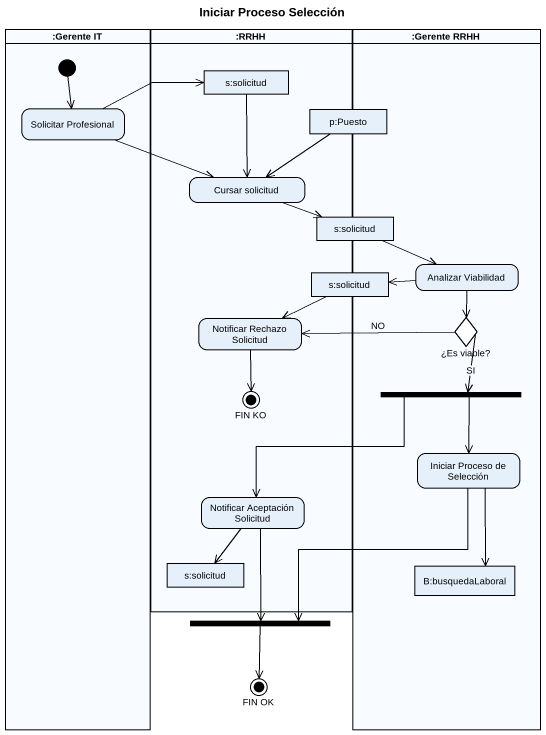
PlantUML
@startuml
title Iniciar Proceso Selección
hide empty description
state ":Gerente IT" as Gerente_IT <<partition>> {
  state "Solicitar Profesional" as Solicitar_Profesional
  [*] --> Solicitar_Profesional
}
state ":RRHH" as RRHH <<partition>> {
  state "s:solicitud" as s_solicitud <<object>>
  state "Cursar solicitud" as Cursar_solicitud
  state "Notificar Rechazo Solicitud" as Notificar_Rechazo_Solicitud
  state "FIN KO" as FIN_KO <<end>>
  state "Notificar Aceptación Solicitud" as Notificar_Aceptación
  state "s:solicitud" as s_solicitud_4 <<object>>
}
state ":Gerente RRHH" as Gerente_RRHH <<partition>> {
  state "Analizar Viabilidad" as Analizar_Viabilidad
  state "¿Es viable?" as Es_viable <<choice>>
  state fork1 <<fork>>
  state "Iniciar Proceso de Selección" as Iniciar_Proceso_de_Selección
  state "B:busquedaLaboral" as B_busquedaLaboral <<object>>
}
state "p:Puesto" as p_Puesto <<object>>
state "s:solicitud" as s_solicitud_2 <<object>>
state "s:solicitud" as s_solicitud_3 <<object>>
state fork2 <<join>>
state "FIN OK" as FIN_OK <<end>>
s_solicitud --> Cursar_solicitud
Solicitar_Profesional -right-> s_solicitud
Solicitar_Profesional -right-> Cursar_solicitud
p_Puesto --> Cursar_solicitud
Cursar_solicitud -right-> s_solicitud_2
s_solicitud_2 -right-> Analizar_Viabilidad
s_solicitud_3 -left-> Notificar_Rechazo_Solicitud
Analizar_Viabilidad -left-> s_solicitud_3
Analizar_Viabilidad --> Es_viable
Notificar_Rechazo_Solicitud --> FIN_KO
Es_viable -left-> Notificar_Rechazo_Solicitud : NO
Es_viable --> fork1 : SI
fork1 --> Iniciar_Proceso_de_Selección
fork1 -left-> Notificar_Aceptación
Iniciar_Proceso_de_Selección --> B_busquedaLaboral
Iniciar_Proceso_de_Selección --> fork2
Notificar_Aceptación --> s_solicitud_4
Notificar_Aceptación --> fork2
fork2 --> FIN_OK
@enduml
